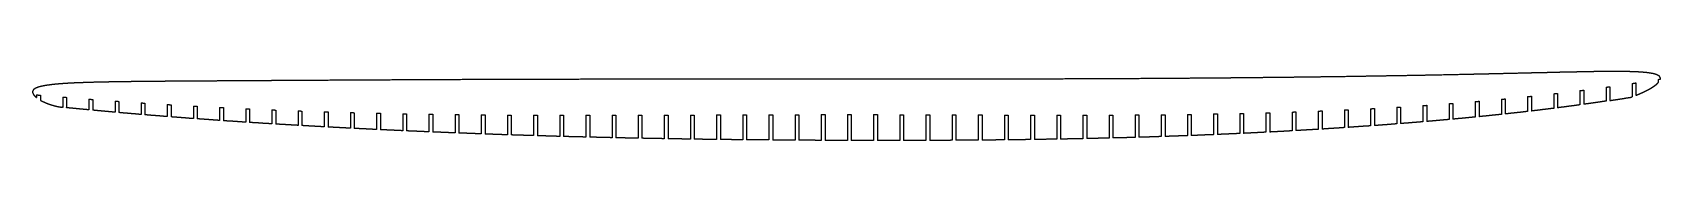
# Model space of a CAD drawing. Header units: metres. Extents: x 191 to 1809, y 1 to 70.
import ezdxf

# ---------------------------------------------------------------- set-up
doc = ezdxf.new("R2010")
doc.units = ezdxf.units.M

msp = doc.modelspace()

# ---------------------------------------------------------------- linework, layer by layer
for p, q in [((1729.1, 50.8, 156), (1729.1, 36.7, 156)), ((1732.9, 51.3, 156), (1732.9, 37.2, 156)), ((1755.1, 54.2, 156), (1755.1, 40.4, 156)), ((1758.9, 54.7, 156), (1758.9, 41, 156)), ((1781.1, 57.9, 156), (1781.1, 44.7, 156)), ((1784.9, 58.5, 156), (1784.9, 46.2, 156)), ((1807.1, 61.9, 156), (1807.1, 58.8, 156)), ((195.1, 46.6, 156), (195.1, 43.9, 156)), ((198.9, 46.3, 156), (198.9, 41.3, 156)), ((221.1, 44.4, 156), (221.1, 34.2, 156)), ((224.9, 44.1, 156), (224.9, 33.9, 156)), ((247.1, 42.3, 156), (247.1, 31.7, 156)), ((250.9, 42, 156), (250.9, 31.4, 156)), ((273.1, 40.4, 156), (273.1, 29.3, 156)), ((276.9, 40.1, 156), (276.9, 29, 156)), ((299.1, 38.6, 156), (299.1, 27.1, 156)), ((302.9, 38.4, 156), (302.9, 26.8, 156)), ((325.1, 37, 156), (325.1, 25, 156)), ((328.9, 36.8, 156), (328.9, 24.7, 156)), ((351.1, 35.5, 156), (351.1, 23, 156)), ((354.9, 35.3, 156), (354.9, 22.8, 156)), ((377.1, 34.1, 156), (377.1, 21.2, 156)), ((380.9, 33.9, 156), (380.9, 20.9, 156)), ((403.1, 32.8, 156), (403.1, 19.5, 156)), ((406.9, 32.7, 156), (406.9, 19.2, 156)), ((1521.1, 32.8, 156), (1521.1, 15.8, 156)), ((1524.9, 33, 156), (1524.9, 16.1, 156)), ((1547.1, 34.3, 156), (1547.1, 17.8, 156)), ((1550.9, 34.5, 156), (1550.9, 18.1, 156)), ((1573.1, 36, 156), (1573.1, 19.9, 156)), ((1576.9, 36.2, 156), (1576.9, 20.2, 156)), ((1599.1, 37.8, 156), (1599.1, 22.1, 156)), ((1602.9, 38.1, 156), (1602.9, 22.5, 156)), ((1625.1, 39.9, 156), (1625.1, 24.6, 156)), ((1628.9, 40.2, 156), (1628.9, 24.9, 156)), ((1651.1, 42.3, 156), (1651.1, 27.2, 156)), ((1654.9, 42.6, 156), (1654.9, 27.6, 156)), ((1677.1, 44.8, 156), (1677.1, 30.1, 156)), ((1680.9, 45.2, 156), (1680.9, 30.5, 156)), ((1703.1, 47.7, 156), (1703.1, 33.2, 156)), ((1706.9, 48.1, 156), (1706.9, 33.7, 156)), ((429.1, 31.7, 156), (429.1, 17.8, 156)), ((432.9, 31.5, 156), (432.9, 17.6, 156)), ((455.1, 30.7, 156), (455.1, 16.3, 156)), ((458.9, 30.5, 156), (458.9, 16.1, 156)), ((481.1, 29.8, 156), (481.1, 14.8, 156)), ((484.9, 29.7, 156), (484.9, 14.6, 156)), ((507.1, 29, 156), (507.1, 13.5, 156)), ((510.9, 28.9, 156), (510.9, 13.3, 156)), ((533.1, 28.4, 156), (533.1, 12.2, 156)), ((536.9, 28.3, 156), (536.9, 12, 156)), ((559.1, 27.8, 156), (559.1, 11, 156)), ((562.9, 27.7, 156), (562.9, 10.8, 156)), ((585.1, 27.4, 156), (585.1, 9.9, 156)), ((588.9, 27.3, 156), (588.9, 9.7, 156)), ((611.1, 27, 156), (611.1, 8.8, 156)), ((614.9, 27, 156), (614.9, 8.7, 156)), ((637.1, 26.7, 156), (637.1, 7.8, 156)), ((640.9, 26.7, 156), (640.9, 7.7, 156)), ((663.1, 26.5, 156), (663.1, 6.9, 156)), ((666.9, 26.5, 156), (666.9, 6.8, 156)), ((689.1, 26.4, 156), (689.1, 6.1, 156)), ((692.9, 26.4, 156), (692.9, 6, 156)), ((715.1, 26.3, 156), (715.1, 5.4, 156)), ((718.9, 26.3, 156), (718.9, 5.3, 156)), ((741.1, 26.3, 156), (741.1, 4.7, 156)), ((744.9, 26.3, 156), (744.9, 4.6, 156)), ((767.1, 26.3, 156), (767.1, 4.1, 156)), ((770.9, 26.3, 156), (770.9, 4, 156)), ((793.1, 26.4, 156), (793.1, 3.5, 156)), ((796.9, 26.4, 156), (796.9, 3.5, 156)), ((819.1, 26.4, 156), (819.1, 3.1, 156)), ((822.9, 26.5, 156), (822.9, 3, 156)), ((845.1, 26.5, 156), (845.1, 2.7, 156)), ((848.9, 26.5, 156), (848.9, 2.6, 156)), ((871.1, 26.6, 156), (871.1, 2.3, 156)), ((874.9, 26.7, 156), (874.9, 2.3, 156)), ((897.1, 26.7, 156), (897.1, 2, 156)), ((900.9, 26.8, 156), (900.9, 2, 156)), ((923.1, 26.8, 156), (923.1, 1.8, 156)), ((926.9, 26.8, 156), (926.9, 1.7, 156)), ((949.1, 26.9, 156), (949.1, 1.6, 156)), ((952.9, 26.9, 156), (952.9, 1.5, 156)), ((975.1, 27, 156), (975.1, 1.4, 156)), ((978.9, 27, 156), (978.9, 1.4, 156)), ((1001.1, 27, 156), (1001.1, 1.3, 156)), ((1004.9, 27, 156), (1004.9, 1.3, 156)), ((1027.1, 27, 156), (1027.1, 1.3, 156)), ((1030.9, 27, 156), (1030.9, 1.3, 156)), ((1053.1, 26.9, 156), (1053.1, 1.3, 156)), ((1056.9, 26.9, 156), (1056.9, 1.3, 156)), ((1079.1, 26.9, 156), (1079.1, 1.4, 156)), ((1082.9, 26.8, 156), (1082.9, 1.4, 156)), ((1105.1, 26.8, 156), (1105.1, 1.5, 156)), ((1108.9, 26.8, 156), (1108.9, 1.5, 156)), ((1131.1, 26.7, 156), (1131.1, 1.6, 156)), ((1134.9, 26.7, 156), (1134.9, 1.7, 156)), ((1157.1, 26.6, 156), (1157.1, 1.9, 156)), ((1160.9, 26.6, 156), (1160.9, 1.9, 156)), ((1183.1, 26.5, 156), (1183.1, 2.2, 156)), ((1186.9, 26.5, 156), (1186.9, 2.3, 156)), ((1209.1, 26.5, 156), (1209.1, 2.6, 156)), ((1212.9, 26.5, 156), (1212.9, 2.7, 156)), ((1235.1, 26.5, 156), (1235.1, 3.1, 156)), ((1238.9, 26.5, 156), (1238.9, 3.2, 156)), ((1261.1, 26.5, 156), (1261.1, 3.7, 156)), ((1264.9, 26.6, 156), (1264.9, 3.8, 156)), ((1287.1, 26.7, 156), (1287.1, 4.4, 156)), ((1290.9, 26.7, 156), (1290.9, 4.5, 156)), ((1313.1, 26.9, 156), (1313.1, 5.2, 156)), ((1316.9, 26.9, 156), (1316.9, 5.3, 156)), ((1339.1, 27.2, 156), (1339.1, 6.1, 156)), ((1342.9, 27.2, 156), (1342.9, 6.2, 156)), ((1365.1, 27.6, 156), (1365.1, 7.1, 156)), ((1368.9, 27.7, 156), (1368.9, 7.3, 156)), ((1391.1, 28.1, 156), (1391.1, 8.2, 156)), ((1394.9, 28.2, 156), (1394.9, 8.4, 156)), ((1417.1, 28.8, 156), (1417.1, 9.5, 156)), ((1420.9, 28.9, 156), (1420.9, 9.7, 156)), ((1443.1, 29.5, 156), (1443.1, 10.9, 156)), ((1446.9, 29.7, 156), (1446.9, 11.1, 156)), ((1469.1, 30.5, 156), (1469.1, 12.4, 156)), ((1472.9, 30.6, 156), (1472.9, 12.6, 156)), ((1495.1, 31.6, 156), (1495.1, 14.1, 156)), ((1498.9, 31.7, 156), (1498.9, 14.3, 156))]:
    msp.add_line(p, q)
for points, degree, knots in [([(1809.1, 62.2, 156), (1809.2, 62.4, 156), (1809.2, 62.5, 156), (1809.2, 62.7, 156), (1809.2, 62.8, 156), (1809.2, 63, 156), (1809.2, 63.1, 156), (1809.2, 63.3, 156), (1809.1, 63.6, 156), (1809, 63.8, 156), (1808.9, 64, 156), (1808.8, 64.2, 156), (1808.7, 64.4, 156), (1808.6, 64.5, 156), (1808.5, 64.7, 156), (1808.1, 65, 156), (1807.9, 65.2, 156), (1807.7, 65.4, 156), (1807.4, 65.6, 156), (1807.2, 65.7, 156), (1806.9, 65.9, 156), (1806.7, 66, 156), (1806.1, 66.3, 156), (1805.7, 66.5, 156), (1805.3, 66.6, 156), (1804.9, 66.8, 156), (1804.5, 66.9, 156), (1804.1, 67, 156), (1803.7, 67.2, 156), (1802.7, 67.4, 156), (1802.1, 67.6, 156), (1801.5, 67.7, 156), (1800.9, 67.8, 156), (1800.3, 67.9, 156), (1799.7, 68, 156), (1799.1, 68.1, 156), (1797.1, 68.4, 156), (1795.7, 68.6, 156), (1794.4, 68.8, 156), (1793, 68.9, 156), (1791.6, 69, 156), (1790.2, 69.1, 156), (1788.8, 69.2, 156), (1785.2, 69.4, 156), (1782.8, 69.5, 156), (1780.5, 69.6, 156), (1778.2, 69.6, 156), (1775.9, 69.7, 156), (1773.6, 69.7, 156), (1771.2, 69.7, 156), (1767.6, 69.8, 156), (1766.3, 69.8, 156), (1765, 69.8, 156), (1763.7, 69.8, 156), (1762.4, 69.8, 156), (1761, 69.8, 156), (1759.7, 69.8, 156), (1757, 69.8, 156), (1755.5, 69.7, 156), (1754, 69.7, 156), (1752.4, 69.7, 156), (1750.8, 69.7, 156), (1749.1, 69.7, 156), (1747.5, 69.7, 156), (1742.6, 69.6, 156), (1739.4, 69.5, 156), (1736.3, 69.5, 156), (1733.1, 69.4, 156), (1730, 69.4, 156), (1726.8, 69.3, 156), (1723.7, 69.2, 156), (1716, 69.1, 156), (1711.4, 69, 156), (1706.8, 68.9, 156), (1702.2, 68.8, 156), (1697.6, 68.6, 156), (1693, 68.5, 156), (1688.4, 68.4, 156), (1681.1, 68.3, 156), (1678.3, 68.2, 156), (1675.5, 68.1, 156), (1672.7, 68.1, 156), (1669.9, 68, 156), (1667.1, 67.9, 156), (1664.3, 67.9, 156), (1652.5, 67.6, 156), (1643.6, 67.4, 156), (1634.7, 67.2, 156), (1625.8, 67, 156), (1616.9, 66.8, 156), (1608, 66.6, 156), (1599.1, 66.4, 156), (1576.6, 66, 156), (1563, 65.7, 156), (1549.4, 65.5, 156), (1535.7, 65.3, 156), (1522.1, 65.1, 156), (1508.5, 64.8, 156), (1494.9, 64.6, 156), (1470.8, 64.3, 156), (1460.4, 64.2, 156), (1449.9, 64, 156), (1439.4, 63.9, 156), (1429, 63.8, 156), (1418.5, 63.7, 156), (1408.1, 63.6, 156), (1393.8, 63.4, 156), (1390, 63.4, 156), (1386.2, 63.4, 156), (1382.4, 63.3, 156), (1378.6, 63.3, 156), (1374.8, 63.2, 156), (1371, 63.2, 156), (1363.8, 63.2, 156), (1360.4, 63.1, 156), (1357, 63.1, 156), (1353.6, 63.1, 156), (1350.2, 63, 156), (1346.8, 63, 156), (1343.5, 63, 156), (1314.7, 62.8, 156), (1289.3, 62.6, 156), (1263.9, 62.5, 156), (1238.5, 62.4, 156), (1213.1, 62.3, 156), (1187.7, 62.2, 156), (1162.3, 62.2, 156), (1124.6, 62.1, 156), (1112.3, 62.1, 156), (1100, 62.1, 156), (1087.7, 62.1, 156), (1075.5, 62.1, 156), (1063.2, 62.1, 156), (1050.9, 62.1, 156), (1036.1, 62.1, 156), (1033.6, 62.1, 156), (1031, 62.1, 156), (1028.5, 62.1, 156), (1026, 62.1, 156), (1023.4, 62.1, 156), (1020.9, 62.1, 156), (1013, 62.1, 156), (1007.6, 62.1, 156), (1002.2, 62.1, 156), (996.8, 62.1, 156), (991.4, 62.1, 156), (986, 62.1, 156), (980.6, 62.1, 156), (961.6, 62.1, 156), (948.1, 62.1, 156), (934.5, 62.1, 156), (921, 62.1, 156), (907.4, 62.1, 156), (893.9, 62.1, 156), (880.3, 62.1, 156), (843.1, 62.1, 156), (819.4, 62.1, 156), (795.7, 62.1, 156), (772, 62.1, 156), (748.3, 62, 156), (724.6, 62, 156), (700.9, 61.9, 156), (650.7, 61.8, 156), (624.3, 61.7, 156), (597.9, 61.6, 156), (571.5, 61.5, 156), (545, 61.3, 156), (518.6, 61.2, 156), (492.2, 61, 156), (458.5, 60.9, 156), (451.2, 60.8, 156), (444, 60.8, 156), (436.7, 60.7, 156), (429.5, 60.7, 156), (422.2, 60.6, 156), (414.9, 60.6, 156), (404.3, 60.5, 156), (401, 60.5, 156), (397.7, 60.5, 156), (394.4, 60.5, 156), (391.1, 60.5, 156), (387.8, 60.4, 156), (384.6, 60.4, 156), (377.8, 60.4, 156), (374.2, 60.3, 156), (370.6, 60.3, 156), (367.1, 60.3, 156), (363.6, 60.3, 156), (360.1, 60.3, 156), (356.6, 60.2, 156), (348.5, 60.2, 156), (343.8, 60.2, 156), (339.1, 60.1, 156), (334.5, 60.1, 156), (329.8, 60.1, 156), (325.1, 60, 156), (320.4, 60, 156), (311.2, 59.9, 156), (306.7, 59.9, 156), (302.1, 59.8, 156), (297.6, 59.8, 156), (293.1, 59.7, 156), (288.5, 59.7, 156), (284, 59.6, 156), (275.5, 59.5, 156), (271.5, 59.4, 156), (267.5, 59.4, 156), (263.5, 59.3, 156), (259.6, 59.2, 156), (255.6, 59.1, 156), (251.6, 59, 156), (246, 58.9, 156), (244.4, 58.8, 156), (242.7, 58.7, 156), (241.1, 58.7, 156), (239.4, 58.6, 156), (237.8, 58.6, 156), (236.2, 58.5, 156), (232.9, 58.4, 156), (231.4, 58.3, 156), (229.9, 58.2, 156), (228.4, 58.1, 156), (227, 58.1, 156), (225.7, 58, 156), (224.4, 57.9, 156), (221.2, 57.7, 156), (219.2, 57.6, 156), (217.3, 57.4, 156), (215.4, 57.2, 156), (213.4, 57.1, 156), (211.5, 56.9, 156), (209.6, 56.6, 156), (206.6, 56.2, 156), (205.5, 56.1, 156), (204.4, 55.9, 156), (203.3, 55.7, 156), (202.2, 55.5, 156), (201.2, 55.3, 156), (200.1, 55.1, 156), (198.7, 54.7, 156), (198.3, 54.6, 156), (198, 54.5, 156), (197.7, 54.5, 156), (197.4, 54.4, 156), (197.1, 54.3, 156), (196.8, 54.2, 156), (196.2, 54, 156), (195.9, 53.9, 156), (195.6, 53.8, 156), (195.3, 53.6, 156), (195.1, 53.5, 156), (194.8, 53.4, 156), (194.6, 53.3, 156), (194, 53.1, 156), (193.7, 52.9, 156), (193.5, 52.7, 156), (193.2, 52.6, 156), (192.9, 52.4, 156), (192.6, 52.2, 156), (192.4, 52, 156), (192, 51.6, 156), (191.8, 51.4, 156), (191.7, 51.2, 156), (191.5, 51, 156), (191.4, 50.8, 156), (191.3, 50.6, 156), (191.3, 50.3, 156), (191.1, 49.8, 156), (191.1, 49.6, 156), (191.1, 49.3, 156), (191.2, 49, 156), (191.2, 48.8, 156), (191.3, 48.5, 156), (191.4, 48.3, 156), (191.6, 47.8, 156), (191.7, 47.6, 156), (191.8, 47.5, 156), (191.9, 47.3, 156), (192, 47.1, 156), (192.1, 46.9, 156), (192.2, 46.7, 156), (192.6, 46.3, 156), (192.7, 46.1, 156), (192.9, 45.9, 156), (193.1, 45.7, 156), (193.3, 45.5, 156), (193.5, 45.3, 156), (193.7, 45.1, 156), (194, 44.8, 156), (194.2, 44.6, 156), (194.3, 44.5, 156), (194.5, 44.4, 156), (194.6, 44.2, 156), (194.8, 44.1, 156), (194.9, 44, 156), (195.1, 43.9, 156)], 8, [0, 0, 0, 0, 0, 0, 0, 0, 0, 0.00088, 0.00088, 0.00088, 0.00088, 0.00088, 0.00088, 0.00088, 0.002115, 0.002115, 0.002115, 0.002115, 0.002115, 0.002115, 0.002115, 0.003821, 0.003821, 0.003821, 0.003821, 0.003821, 0.003821, 0.003821, 0.006331, 0.006331, 0.006331, 0.006331, 0.006331, 0.006331, 0.006331, 0.009938, 0.009938, 0.009938, 0.009938, 0.009938, 0.009938, 0.009938, 0.018133, 0.018133, 0.018133, 0.018133, 0.018133, 0.018133, 0.018133, 0.031875, 0.031875, 0.031875, 0.031875, 0.031875, 0.031875, 0.031875, 0.039659, 0.039659, 0.039659, 0.039659, 0.039659, 0.039659, 0.039659, 0.048208, 0.048208, 0.048208, 0.048208, 0.048208, 0.048208, 0.048208, 0.063658, 0.063658, 0.063658, 0.063658, 0.063658, 0.063658, 0.063658, 0.086228, 0.086228, 0.086228, 0.086228, 0.086228, 0.086228, 0.086228, 0.099744, 0.099744, 0.099744, 0.099744, 0.099744, 0.099744, 0.099744, 0.142067, 0.142067, 0.142067, 0.142067, 0.142067, 0.142067, 0.142067, 0.206774, 0.206774, 0.206774, 0.206774, 0.206774, 0.206774, 0.206774, 0.256471, 0.256471, 0.256471, 0.256471, 0.256471, 0.256471, 0.256471, 0.274528, 0.274528, 0.274528, 0.274528, 0.274528, 0.274528, 0.274528, 0.290583, 0.290583, 0.290583, 0.290583, 0.290583, 0.290583, 0.290583, 0.410981, 0.410981, 0.410981, 0.410981, 0.410981, 0.410981, 0.410981, 0.469171, 0.469171, 0.469171, 0.469171, 0.469171, 0.469171, 0.469171, 0.481177, 0.481177, 0.481177, 0.481177, 0.481177, 0.481177, 0.481177, 0.506778, 0.506778, 0.506778, 0.506778, 0.506778, 0.506778, 0.506778, 0.570986, 0.570986, 0.570986, 0.570986, 0.570986, 0.570986, 0.570986, 0.683336, 0.683336, 0.683336, 0.683336, 0.683336, 0.683336, 0.683336, 0.808579, 0.808579, 0.808579, 0.808579, 0.808579, 0.808579, 0.808579, 0.843, 0.843, 0.843, 0.843, 0.843, 0.843, 0.843, 0.858836, 0.858836, 0.858836, 0.858836, 0.858836, 0.858836, 0.858836, 0.876433, 0.876433, 0.876433, 0.876433, 0.876433, 0.876433, 0.876433, 0.900313, 0.900313, 0.900313, 0.900313, 0.900313, 0.900313, 0.900313, 0.923458, 0.923458, 0.923458, 0.923458, 0.923458, 0.923458, 0.923458, 0.943777, 0.943777, 0.943777, 0.943777, 0.943777, 0.943777, 0.943777, 0.952126, 0.952126, 0.952126, 0.952126, 0.952126, 0.952126, 0.952126, 0.960345, 0.960345, 0.960345, 0.960345, 0.960345, 0.960345, 0.960345, 0.972902, 0.972902, 0.972902, 0.972902, 0.972902, 0.972902, 0.972902, 0.980052, 0.980052, 0.980052, 0.980052, 0.980052, 0.980052, 0.980052, 0.98241, 0.98241, 0.98241, 0.98241, 0.98241, 0.98241, 0.98241, 0.985062, 0.985062, 0.985062, 0.985062, 0.985062, 0.985062, 0.985062, 0.988452, 0.988452, 0.988452, 0.988452, 0.988452, 0.988452, 0.988452, 0.990976, 0.990976, 0.990976, 0.990976, 0.990976, 0.990976, 0.990976, 0.99375, 0.99375, 0.99375, 0.99375, 0.99375, 0.99375, 0.99375, 0.995808, 0.995808, 0.995808, 0.995808, 0.995808, 0.995808, 0.995808, 0.998236, 0.998236, 0.998236, 0.998236, 0.998236, 0.998236, 0.998236, 1, 1, 1, 1, 1, 1, 1, 1, 1]), ([(1784.9, 46.2, 156), (1785.5, 46.4, 156), (1786.2, 46.7, 156), (1786.8, 46.9, 156), (1787.4, 47.2, 156), (1788.1, 47.5, 156), (1788.7, 47.7, 156), (1789.3, 48, 156), (1791, 48.8, 156), (1792.1, 49.2, 156), (1793.1, 49.7, 156), (1794.2, 50.2, 156), (1795.2, 50.8, 156), (1796.3, 51.3, 156), (1797.3, 51.8, 156), (1798.8, 52.7, 156), (1799.3, 53, 156), (1799.9, 53.3, 156), (1800.4, 53.6, 156), (1800.9, 53.9, 156), (1801.4, 54.3, 156), (1801.9, 54.6, 156), (1802.8, 55.2, 156), (1803.3, 55.5, 156), (1803.7, 55.8, 156), (1804.1, 56.1, 156), (1804.5, 56.4, 156), (1804.9, 56.7, 156), (1805.3, 57.1, 156), (1805.8, 57.6, 156), (1806, 57.7, 156), (1806.2, 57.9, 156), (1806.4, 58.1, 156), (1806.6, 58.2, 156), (1806.8, 58.4, 156), (1806.9, 58.6, 156), (1807.1, 58.8, 156)], 8, [0, 0, 0, 0, 0, 0, 0, 0, 0, 0.212779, 0.212779, 0.212779, 0.212779, 0.212779, 0.212779, 0.212779, 0.575458, 0.575458, 0.575458, 0.575458, 0.575458, 0.575458, 0.575458, 0.763312, 0.763312, 0.763312, 0.763312, 0.763312, 0.763312, 0.763312, 0.922027, 0.922027, 0.922027, 0.922027, 0.922027, 0.922027, 0.922027, 1, 1, 1, 1, 1, 1, 1, 1, 1]), ([(198.9, 41.3, 156), (199.3, 41.1, 156), (199.8, 40.8, 156), (200.2, 40.6, 156), (200.7, 40.3, 156), (201.2, 40.1, 156), (201.6, 39.9, 156), (202.1, 39.7, 156), (203.6, 39, 156), (204.6, 38.6, 156), (205.6, 38.1, 156), (206.6, 37.8, 156), (207.6, 37.4, 156), (208.7, 37, 156), (209.7, 36.7, 156), (211.9, 36.1, 156), (213.1, 35.7, 156), (214.3, 35.4, 156), (215.5, 35.2, 156), (216.7, 34.9, 156), (217.9, 34.7, 156), (219.1, 34.5, 156), (220.3, 34.3, 156)], 8, [0, 0, 0, 0, 0, 0, 0, 0, 0, 0.182064, 0.182064, 0.182064, 0.182064, 0.182064, 0.182064, 0.182064, 0.569248, 0.569248, 0.569248, 0.569248, 0.569248, 0.569248, 0.569248, 1, 1, 1, 1, 1, 1, 1, 1, 1]), ([(221.1, 34.2, 156), (221.1, 34.2, 156), (221, 34.2, 156), (221, 34.2, 156), (220.9, 34.2, 156), (220.9, 34.3, 156), (220.8, 34.3, 156), (220.7, 34.3, 156), (220.7, 34.3, 156), (220.6, 34.3, 156), (220.6, 34.3, 156), (220.5, 34.3, 156), (220.5, 34.3, 156), (220.4, 34.3, 156), (220.4, 34.3, 156), (220.4, 34.3, 156), (220.3, 34.3, 156), (220.3, 34.3, 156), (220.3, 34.3, 156), (220.3, 34.3, 156), (220.3, 34.3, 156), (220.3, 34.3, 156), (220.3, 34.3, 156), (220.3, 34.3, 156), (220.3, 34.3, 156), (220.3, 34.3, 156)], 7, [0, 0, 0, 0, 0, 0, 0, 0, 0.306334, 0.306334, 0.306334, 0.306334, 0.306334, 0.306334, 0.634561, 0.634561, 0.634561, 0.634561, 0.634561, 0.634561, 0.844018, 0.844018, 0.844018, 0.844018, 0.844018, 0.844018, 1, 1, 1, 1, 1, 1, 1, 1]), ([(247.1, 31.7, 156), (246, 31.8, 156), (244.9, 31.9, 156), (243.9, 32, 156), (242.8, 32.1, 156), (241.7, 32.2, 156), (240.6, 32.3, 156), (238.5, 32.5, 156), (237.5, 32.6, 156), (236.4, 32.7, 156), (235.4, 32.8, 156), (234.3, 32.9, 156), (233.2, 33, 156), (231.3, 33.2, 156), (230.5, 33.3, 156), (229.7, 33.4, 156), (228.8, 33.5, 156), (228, 33.5, 156), (227.1, 33.6, 156), (226.1, 33.7, 156), (225.9, 33.8, 156), (225.7, 33.8, 156), (225.5, 33.8, 156), (225.3, 33.8, 156), (225.1, 33.8, 156), (224.9, 33.9, 156)], 7, [0, 0, 0, 0, 0, 0, 0, 0, 0.338915, 0.338915, 0.338915, 0.338915, 0.338915, 0.338915, 0.671772, 0.671772, 0.671772, 0.671772, 0.671772, 0.671772, 0.937167, 0.937167, 0.937167, 0.937167, 0.937167, 0.937167, 1, 1, 1, 1, 1, 1, 1, 1]), ([(1703.1, 33.2, 156), (1701.7, 33.1, 156), (1700.4, 32.9, 156), (1699, 32.7, 156), (1696.2, 32.4, 156), (1694.9, 32.2, 156), (1693.5, 32.1, 156), (1690.7, 31.7, 156), (1689.3, 31.5, 156), (1687.9, 31.4, 156), (1685.1, 31, 156), (1683.7, 30.9, 156), (1682.3, 30.7, 156), (1680.9, 30.5, 156)], 4, [0, 0, 0, 0, 0, 0.246685, 0.246685, 0.246685, 0.495604, 0.495604, 0.495604, 0.746729, 0.746729, 0.746729, 1, 1, 1, 1, 1]), ([(1729.1, 36.7, 156), (1727.7, 36.5, 156), (1726.4, 36.3, 156), (1725, 36.1, 156), (1722.3, 35.7, 156), (1720.9, 35.6, 156), (1719.5, 35.4, 156), (1716.7, 35, 156), (1715.3, 34.8, 156), (1713.9, 34.6, 156), (1711.1, 34.3, 156), (1709.7, 34.1, 156), (1708.3, 33.9, 156), (1706.9, 33.7, 156)], 4, [0, 0, 0, 0, 0, 0.246403, 0.246403, 0.246403, 0.495236, 0.495236, 0.495236, 0.746472, 0.746472, 0.746472, 1, 1, 1, 1, 1]), ([(1755.1, 40.4, 156), (1754, 40.2, 156), (1752.9, 40.1, 156), (1751.8, 39.9, 156), (1750.7, 39.7, 156), (1748.5, 39.4, 156), (1747.4, 39.3, 156), (1746.3, 39.1, 156), (1745.2, 38.9, 156), (1743, 38.6, 156), (1741.9, 38.5, 156), (1740.8, 38.3, 156), (1739.7, 38.1, 156), (1737.4, 37.8, 156), (1736.3, 37.7, 156), (1735.2, 37.5, 156), (1734, 37.4, 156), (1732.9, 37.2, 156)], 5, [0, 0, 0, 0, 0, 0, 0.246094, 0.246094, 0.246094, 0.246094, 0.494832, 0.494832, 0.494832, 0.494832, 0.746206, 0.746206, 0.746206, 0.746206, 1, 1, 1, 1, 1, 1]), ([(1758.9, 41, 156), (1759.7, 41.1, 156), (1760.5, 41.2, 156), (1761.2, 41.3, 156), (1762, 41.4, 156), (1762.8, 41.6, 156), (1763.6, 41.7, 156), (1764.4, 41.8, 156), (1765.9, 42, 156), (1766.7, 42.1, 156), (1767.5, 42.3, 156), (1768.2, 42.4, 156), (1769, 42.5, 156), (1769.8, 42.6, 156), (1770.5, 42.7, 156), (1771.8, 42.9, 156), (1772.4, 43, 156), (1772.9, 43.1, 156), (1773.4, 43.2, 156), (1774, 43.3, 156), (1774.5, 43.4, 156), (1775, 43.5, 156), (1775.8, 43.6, 156), (1776.1, 43.6, 156), (1776.4, 43.7, 156), (1776.6, 43.7, 156), (1776.9, 43.8, 156), (1777.2, 43.8, 156), (1777.4, 43.8, 156), (1777.8, 43.9, 156), (1778, 43.9, 156), (1778.1, 43.9, 156), (1778.2, 44, 156), (1778.4, 44, 156), (1778.5, 44, 156), (1778.6, 44, 156), (1778.8, 44.1, 156), (1778.9, 44.1, 156), (1779, 44.1, 156), (1779.1, 44.1, 156), (1779.1, 44.1, 156), (1779.2, 44.1, 156), (1779.3, 44.1, 156), (1779.4, 44.1, 156), (1779.4, 44.1, 156), (1779.4, 44.2, 156), (1779.4, 44.2, 156), (1779.5, 44.2, 156), (1779.5, 44.2, 156), (1779.5, 44.2, 156), (1779.6, 44.2, 156), (1779.6, 44.2, 156), (1779.6, 44.2, 156), (1779.6, 44.2, 156), (1779.6, 44.2, 156), (1779.7, 44.2, 156), (1779.7, 44.2, 156), (1779.7, 44.2, 156), (1779.8, 44.2, 156), (1779.8, 44.2, 156), (1779.8, 44.2, 156), (1779.8, 44.2, 156), (1779.9, 44.2, 156), (1779.9, 44.2, 156), (1779.9, 44.2, 156), (1779.9, 44.2, 156), (1779.9, 44.2, 156), (1779.9, 44.2, 156), (1779.9, 44.2, 156), (1779.9, 44.2, 156), (1779.9, 44.2, 156), (1779.9, 44.2, 156)], 8, [0, 0, 0, 0, 0, 0, 0, 0, 0, 0.292527, 0.292527, 0.292527, 0.292527, 0.292527, 0.292527, 0.292527, 0.580242, 0.580242, 0.580242, 0.580242, 0.580242, 0.580242, 0.580242, 0.78019, 0.78019, 0.78019, 0.78019, 0.78019, 0.78019, 0.78019, 0.879424, 0.879424, 0.879424, 0.879424, 0.879424, 0.879424, 0.879424, 0.930359, 0.930359, 0.930359, 0.930359, 0.930359, 0.930359, 0.930359, 0.956781, 0.956781, 0.956781, 0.956781, 0.956781, 0.956781, 0.956781, 0.966936, 0.966936, 0.966936, 0.966936, 0.966936, 0.966936, 0.966936, 0.974054, 0.974054, 0.974054, 0.974054, 0.974054, 0.974054, 0.974054, 0.984662, 0.984662, 0.984662, 0.984662, 0.984662, 0.984662, 0.984662, 1, 1, 1, 1, 1, 1, 1, 1, 1]), ([(273.1, 29.3, 156), (271.7, 29.5, 156), (270.3, 29.6, 156), (268.8, 29.7, 156), (266, 30, 156), (264.6, 30.1, 156), (263.2, 30.2, 156), (260.5, 30.5, 156), (259.1, 30.6, 156), (257.7, 30.7, 156), (255, 31, 156), (253.6, 31.1, 156), (252.3, 31.2, 156), (250.9, 31.4, 156)], 4, [0, 0, 0, 0, 0, 0.255503, 0.255503, 0.255503, 0.506975, 0.506975, 0.506975, 0.755426, 0.755426, 0.755426, 1, 1, 1, 1, 1]), ([(299.1, 27.1, 156), (297.7, 27.2, 156), (296.3, 27.3, 156), (294.9, 27.5, 156), (292.1, 27.7, 156), (290.7, 27.8, 156), (289.3, 27.9, 156), (286.5, 28.2, 156), (285.1, 28.3, 156), (283.7, 28.4, 156), (281, 28.6, 156), (279.6, 28.8, 156), (278.3, 28.9, 156), (276.9, 29, 156)], 4, [0, 0, 0, 0, 0, 0.254047, 0.254047, 0.254047, 0.505395, 0.505395, 0.505395, 0.75403, 0.75403, 0.75403, 1, 1, 1, 1, 1]), ([(325.1, 25, 156), (323.7, 25.1, 156), (322.3, 25.2, 156), (320.9, 25.3, 156), (318.1, 25.6, 156), (316.7, 25.7, 156), (315.3, 25.8, 156), (312.5, 26, 156), (311.1, 26.1, 156), (309.7, 26.2, 156), (307, 26.4, 156), (305.6, 26.6, 156), (304.3, 26.7, 156), (302.9, 26.8, 156)], 4, [0, 0, 0, 0, 0, 0.253679, 0.253679, 0.253679, 0.504908, 0.504908, 0.504908, 0.753676, 0.753676, 0.753676, 1, 1, 1, 1, 1]), ([(351.1, 23, 156), (349.7, 23.1, 156), (348.3, 23.2, 156), (346.9, 23.3, 156), (344.1, 23.5, 156), (342.7, 23.7, 156), (341.3, 23.8, 156), (338.5, 24, 156), (337.1, 24.1, 156), (335.8, 24.2, 156), (333, 24.4, 156), (331.6, 24.5, 156), (330.3, 24.6, 156), (328.9, 24.7, 156)], 4, [0, 0, 0, 0, 0, 0.25337, 0.25337, 0.25337, 0.5045, 0.5045, 0.5045, 0.753375, 0.753375, 0.753375, 1, 1, 1, 1, 1]), ([(377.1, 21.2, 156), (375.7, 21.3, 156), (374.3, 21.4, 156), (372.9, 21.5, 156), (370.1, 21.7, 156), (368.7, 21.8, 156), (367.3, 21.9, 156), (364.5, 22.1, 156), (363.1, 22.2, 156), (361.8, 22.3, 156), (359, 22.5, 156), (357.6, 22.6, 156), (356.3, 22.7, 156), (354.9, 22.8, 156)], 4, [0, 0, 0, 0, 0, 0.253003, 0.253003, 0.253003, 0.504042, 0.504042, 0.504042, 0.753055, 0.753055, 0.753055, 1, 1, 1, 1, 1]), ([(403.1, 19.5, 156), (401.7, 19.5, 156), (400.3, 19.6, 156), (398.9, 19.7, 156), (396.1, 19.9, 156), (394.7, 20, 156), (393.3, 20.1, 156), (390.5, 20.3, 156), (389.2, 20.4, 156), (387.8, 20.5, 156), (385, 20.6, 156), (383.6, 20.7, 156), (382.3, 20.8, 156), (380.9, 20.9, 156)], 4, [0, 0, 0, 0, 0, 0.252537, 0.252537, 0.252537, 0.503412, 0.503412, 0.503412, 0.752575, 0.752575, 0.752575, 1, 1, 1, 1, 1]), ([(429.1, 17.8, 156), (427.7, 17.9, 156), (426.3, 18, 156), (424.9, 18.1, 156), (422.1, 18.2, 156), (420.7, 18.3, 156), (419.3, 18.4, 156), (416.6, 18.6, 156), (415.2, 18.7, 156), (413.8, 18.8, 156), (411, 18.9, 156), (409.7, 19, 156), (408.3, 19.1, 156), (406.9, 19.2, 156)], 4, [0, 0, 0, 0, 0, 0.252144, 0.252144, 0.252144, 0.502897, 0.502897, 0.502897, 0.752197, 0.752197, 0.752197, 1, 1, 1, 1, 1]), ([(455.1, 16.3, 156), (453.7, 16.4, 156), (452.3, 16.4, 156), (450.9, 16.5, 156), (448.1, 16.7, 156), (446.7, 16.8, 156), (445.3, 16.9, 156), (442.6, 17, 156), (441.2, 17.1, 156), (439.8, 17.2, 156), (437, 17.3, 156), (435.7, 17.4, 156), (434.3, 17.5, 156), (432.9, 17.6, 156)], 4, [0, 0, 0, 0, 0, 0.251818, 0.251818, 0.251818, 0.502463, 0.502463, 0.502463, 0.751876, 0.751876, 0.751876, 1, 1, 1, 1, 1]), ([(1547.1, 17.8, 156), (1545.7, 17.7, 156), (1544.3, 17.6, 156), (1543, 17.5, 156), (1540.2, 17.2, 156), (1538.8, 17.1, 156), (1537.4, 17, 156), (1534.6, 16.8, 156), (1533.3, 16.7, 156), (1531.9, 16.6, 156), (1529.1, 16.4, 156), (1527.7, 16.3, 156), (1526.3, 16.2, 156), (1524.9, 16.1, 156)], 4, [0, 0, 0, 0, 0, 0.248686, 0.248686, 0.248686, 0.498288, 0.498288, 0.498288, 0.748748, 0.748748, 0.748748, 1, 1, 1, 1, 1]), ([(1573.1, 19.9, 156), (1571.7, 19.8, 156), (1570.3, 19.6, 156), (1569, 19.5, 156), (1566.2, 19.3, 156), (1564.8, 19.2, 156), (1563.4, 19.1, 156), (1560.7, 18.8, 156), (1559.3, 18.7, 156), (1557.9, 18.6, 156), (1555.1, 18.4, 156), (1553.7, 18.3, 156), (1552.3, 18.2, 156), (1550.9, 18.1, 156)], 4, [0, 0, 0, 0, 0, 0.248437, 0.248437, 0.248437, 0.497955, 0.497955, 0.497955, 0.748499, 0.748499, 0.748499, 1, 1, 1, 1, 1]), ([(1599.1, 22.1, 156), (1597.7, 22, 156), (1596.3, 21.9, 156), (1595, 21.8, 156), (1592.2, 21.5, 156), (1590.8, 21.4, 156), (1589.4, 21.3, 156), (1586.7, 21, 156), (1585.3, 20.9, 156), (1583.9, 20.8, 156), (1581.1, 20.5, 156), (1579.7, 20.4, 156), (1578.3, 20.3, 156), (1576.9, 20.2, 156)], 4, [0, 0, 0, 0, 0, 0.248154, 0.248154, 0.248154, 0.497582, 0.497582, 0.497582, 0.748222, 0.748222, 0.748222, 1, 1, 1, 1, 1]), ([(1625.1, 24.6, 156), (1623.7, 24.4, 156), (1622.3, 24.3, 156), (1621, 24.2, 156), (1618.2, 23.9, 156), (1616.8, 23.8, 156), (1615.4, 23.6, 156), (1612.7, 23.4, 156), (1611.3, 23.2, 156), (1609.9, 23.1, 156), (1607.1, 22.9, 156), (1605.7, 22.7, 156), (1604.3, 22.6, 156), (1602.9, 22.5, 156)], 4, [0, 0, 0, 0, 0, 0.247843, 0.247843, 0.247843, 0.497161, 0.497161, 0.497161, 0.747906, 0.747906, 0.747906, 1, 1, 1, 1, 1]), ([(1651.1, 27.2, 156), (1649.7, 27.1, 156), (1648.4, 26.9, 156), (1647, 26.8, 156), (1644.2, 26.5, 156), (1642.8, 26.4, 156), (1641.5, 26.2, 156), (1638.7, 25.9, 156), (1637.3, 25.8, 156), (1635.9, 25.6, 156), (1633.1, 25.4, 156), (1631.7, 25.2, 156), (1630.3, 25.1, 156), (1628.9, 24.9, 156)], 4, [0, 0, 0, 0, 0, 0.247463, 0.247463, 0.247463, 0.496653, 0.496653, 0.496653, 0.747523, 0.747523, 0.747523, 1, 1, 1, 1, 1]), ([(1677.1, 30.1, 156), (1676, 30, 156), (1674.9, 29.9, 156), (1673.8, 29.7, 156), (1672.7, 29.6, 156), (1670.5, 29.3, 156), (1669.4, 29.2, 156), (1668.3, 29.1, 156), (1667.2, 29, 156), (1665, 28.7, 156), (1663.9, 28.6, 156), (1662.7, 28.5, 156), (1661.6, 28.4, 156), (1659.4, 28.1, 156), (1658.3, 28, 156), (1657.1, 27.9, 156), (1656, 27.7, 156), (1654.9, 27.6, 156)], 5, [0, 0, 0, 0, 0, 0, 0.247005, 0.247005, 0.247005, 0.247005, 0.496045, 0.496045, 0.496045, 0.496045, 0.747071, 0.747071, 0.747071, 0.747071, 1, 1, 1, 1, 1, 1]), ([(481.1, 14.8, 156), (479.7, 14.9, 156), (478.3, 15, 156), (476.9, 15.1, 156), (474.1, 15.2, 156), (472.7, 15.3, 156), (471.3, 15.4, 156), (468.6, 15.5, 156), (467.2, 15.6, 156), (465.8, 15.7, 156), (463, 15.8, 156), (461.7, 15.9, 156), (460.3, 16, 156), (458.9, 16.1, 156)], 4, [0, 0, 0, 0, 0, 0.25153, 0.25153, 0.25153, 0.50208, 0.50208, 0.50208, 0.751589, 0.751589, 0.751589, 1, 1, 1, 1, 1]), ([(507.1, 13.5, 156), (505.7, 13.6, 156), (504.3, 13.6, 156), (502.9, 13.7, 156), (500.1, 13.8, 156), (498.7, 13.9, 156), (497.4, 14, 156), (494.6, 14.1, 156), (493.2, 14.2, 156), (491.8, 14.3, 156), (489, 14.4, 156), (487.7, 14.5, 156), (486.3, 14.6, 156), (484.9, 14.6, 156)], 4, [0, 0, 0, 0, 0, 0.251281, 0.251281, 0.251281, 0.501745, 0.501745, 0.501745, 0.751337, 0.751337, 0.751337, 1, 1, 1, 1, 1]), ([(533.1, 12.2, 156), (531.7, 12.3, 156), (530.3, 12.3, 156), (528.9, 12.4, 156), (526.1, 12.5, 156), (524.7, 12.6, 156), (523.4, 12.7, 156), (520.6, 12.8, 156), (519.2, 12.9, 156), (517.8, 12.9, 156), (515, 13.1, 156), (513.7, 13.2, 156), (512.3, 13.2, 156), (510.9, 13.3, 156)], 4, [0, 0, 0, 0, 0, 0.25105, 0.25105, 0.25105, 0.50144, 0.50144, 0.50144, 0.751108, 0.751108, 0.751108, 1, 1, 1, 1, 1]), ([(559.1, 11, 156), (556.3, 11.1, 156), (553.5, 11.3, 156), (550.7, 11.4, 156), (545.2, 11.6, 156), (542.4, 11.8, 156), (539.7, 11.9, 156), (536.9, 12, 156)], 4, [0, 0, 0, 0, 0, 0.503166, 0.503166, 0.503166, 1, 1, 1, 1, 1]), ([(585.1, 9.9, 156), (582.3, 10, 156), (579.5, 10.1, 156), (576.8, 10.2, 156), (571.2, 10.5, 156), (568.4, 10.6, 156), (565.7, 10.7, 156), (562.9, 10.8, 156)], 4, [0, 0, 0, 0, 0, 0.50091, 0.50091, 0.50091, 1, 1, 1, 1, 1]), ([(611.1, 8.8, 156), (608.3, 8.9, 156), (605.5, 9, 156), (602.8, 9.2, 156), (597.2, 9.4, 156), (594.4, 9.5, 156), (591.7, 9.6, 156), (588.9, 9.7, 156)], 4, [0, 0, 0, 0, 0, 0.500658, 0.500658, 0.500658, 1, 1, 1, 1, 1]), ([(637.1, 7.8, 156), (634.3, 7.9, 156), (631.5, 8.1, 156), (628.8, 8.2, 156), (623.2, 8.4, 156), (620.4, 8.5, 156), (617.7, 8.6, 156), (614.9, 8.7, 156)], 4, [0, 0, 0, 0, 0, 0.50042, 0.50042, 0.50042, 1, 1, 1, 1, 1]), ([(663.1, 6.9, 156), (660.3, 7, 156), (657.5, 7.1, 156), (654.8, 7.2, 156), (649.2, 7.4, 156), (646.4, 7.5, 156), (643.7, 7.6, 156), (640.9, 7.7, 156)], 4, [0, 0, 0, 0, 0, 0.500207, 0.500207, 0.500207, 1, 1, 1, 1, 1]), ([(689.1, 6.1, 156), (686.2, 6.2, 156), (683.2, 6.3, 156), (680.3, 6.4, 156), (674.7, 6.6, 156), (672.1, 6.7, 156), (669.5, 6.7, 156), (666.9, 6.8, 156)], 4, [0, 0, 0, 0, 0, 0.530004, 0.530004, 0.530004, 1, 1, 1, 1, 1]), ([(715.1, 5.4, 156), (712.3, 5.4, 156), (709.6, 5.5, 156), (706.8, 5.6, 156), (701.2, 5.8, 156), (698.4, 5.8, 156), (695.7, 5.9, 156), (692.9, 6, 156)], 4, [0, 0, 0, 0, 0, 0.4999917, 0.4999917, 0.4999917, 0.9999755, 0.9999755, 0.9999755, 0.9999755, 0.9999755]), ([(741.1, 4.7, 156), (738.3, 4.8, 156), (735.5, 4.8, 156), (732.8, 4.9, 156), (727.2, 5, 156), (724.4, 5.1, 156), (721.7, 5.2, 156), (718.9, 5.3, 156)], 4, [0, 0, 0, 0, 0, 0.499981, 0.499981, 0.499981, 1, 1, 1, 1, 1]), ([(767.1, 4.1, 156), (764.3, 4.1, 156), (761.5, 4.2, 156), (758.8, 4.3, 156), (753.2, 4.4, 156), (750.4, 4.5, 156), (747.7, 4.5, 156), (744.9, 4.6, 156)], 4, [0, 0, 0, 0, 0, 0.499982, 0.499982, 0.499982, 1, 1, 1, 1, 1]), ([(793.1, 3.5, 156), (790.3, 3.6, 156), (787.6, 3.7, 156), (784.8, 3.7, 156), (779.2, 3.8, 156), (776.4, 3.9, 156), (773.7, 3.9, 156), (770.9, 4, 156)], 4, [0, 0, 0, 0, 0, 0.499995, 0.499995, 0.499995, 1, 1, 1, 1, 1]), ([(819.1, 3.1, 156), (816.3, 3.1, 156), (813.5, 3.2, 156), (810.8, 3.2, 156), (805.2, 3.3, 156), (802.4, 3.4, 156), (799.7, 3.4, 156), (796.9, 3.5, 156)], 4, [0, 0, 0, 0, 0, 0.499983, 0.499983, 0.499983, 1, 1, 1, 1, 1]), ([(845.1, 2.7, 156), (842.3, 2.7, 156), (839.6, 2.7, 156), (836.8, 2.8, 156), (831.2, 2.9, 156), (828.4, 2.9, 156), (825.7, 3, 156), (822.9, 3, 156)], 4, [0, 0, 0, 0, 0, 0.499984, 0.499984, 0.499984, 1, 1, 1, 1, 1]), ([(1027.1, 1.3, 156), (1024.3, 1.3, 156), (1021.5, 1.3, 156), (1018.7, 1.3, 156), (1013.2, 1.3, 156), (1010.4, 1.3, 156), (1007.7, 1.3, 156), (1004.9, 1.3, 156)], 4, [0, 0, 0, 0, 0, 0.504004, 0.504004, 0.504004, 1, 1, 1, 1, 1]), ([(1209.1, 2.6, 156), (1206.4, 2.6, 156), (1203.6, 2.5, 156), (1200.9, 2.5, 156), (1195.3, 2.4, 156), (1192.5, 2.3, 156), (1189.7, 2.3, 156), (1186.9, 2.3, 156)], 4, [0, 0, 0, 0, 0, 0.493992, 0.493992, 0.493992, 1, 1, 1, 1, 1]), ([(1235.1, 3.1, 156), (1232.3, 3, 156), (1229.6, 3, 156), (1226.8, 2.9, 156), (1221.2, 2.8, 156), (1218.4, 2.8, 156), (1215.7, 2.7, 156), (1212.9, 2.7, 156)], 4, [0, 0, 0, 0, 0, 0.499994, 0.499994, 0.499994, 1, 1, 1, 1, 1]), ([(1261.1, 3.7, 156), (1258.3, 3.6, 156), (1255.6, 3.6, 156), (1252.8, 3.5, 156), (1247.2, 3.4, 156), (1244.4, 3.3, 156), (1241.7, 3.2, 156), (1238.9, 3.2, 156)], 4, [0, 0, 0, 0, 0, 0.499996, 0.499996, 0.499996, 1, 1, 1, 1, 1]), ([(1287.1, 4.4, 156), (1284.3, 4.3, 156), (1281.6, 4.2, 156), (1278.8, 4.1, 156), (1273.2, 4, 156), (1270.4, 3.9, 156), (1267.7, 3.9, 156), (1264.9, 3.8, 156)], 4, [0, 0, 0, 0, 0, 0.499998, 0.499998, 0.499998, 1, 1, 1, 1, 1]), ([(1313.1, 5.2, 156), (1310.3, 5.1, 156), (1307.6, 5, 156), (1304.8, 4.9, 156), (1299.2, 4.7, 156), (1296.4, 4.7, 156), (1293.7, 4.6, 156), (1290.9, 4.5, 156)], 4, [0, 0, 0, 0, 0, 0.500001, 0.500001, 0.500001, 1, 1, 1, 1, 1]), ([(1339.1, 6.1, 156), (1336.3, 6, 156), (1333.6, 5.9, 156), (1330.8, 5.8, 156), (1325.2, 5.6, 156), (1322.5, 5.5, 156), (1319.7, 5.4, 156), (1316.9, 5.3, 156)], 4, [0, 0, 0, 0, 0, 0.500022, 0.500022, 0.500022, 1, 1, 1, 1, 1]), ([(1365.1, 7.1, 156), (1362.3, 7, 156), (1359.6, 6.9, 156), (1356.8, 6.8, 156), (1351.2, 6.5, 156), (1348.5, 6.4, 156), (1345.7, 6.3, 156), (1342.9, 6.2, 156)], 4, [0, 0, 0, 0, 0, 0.500007, 0.500007, 0.500007, 1, 1, 1, 1, 1]), ([(1391.1, 8.2, 156), (1388.3, 8.1, 156), (1385.6, 8, 156), (1382.8, 7.9, 156), (1377.2, 7.6, 156), (1374.5, 7.5, 156), (1371.7, 7.4, 156), (1368.9, 7.3, 156)], 4, [0, 0, 0, 0, 0, 0.499806, 0.499806, 0.499806, 1, 1, 1, 1, 1]), ([(1417.1, 9.5, 156), (1414.3, 9.4, 156), (1411.6, 9.2, 156), (1408.8, 9.1, 156), (1403.2, 8.8, 156), (1400.5, 8.7, 156), (1397.7, 8.5, 156), (1394.9, 8.4, 156)], 4, [0, 0, 0, 0, 0, 0.499581, 0.499581, 0.499581, 1, 1, 1, 1, 1]), ([(1443.1, 10.9, 156), (1440.3, 10.7, 156), (1437.6, 10.6, 156), (1434.8, 10.4, 156), (1429.2, 10.1, 156), (1426.5, 10, 156), (1423.7, 9.8, 156), (1420.9, 9.7, 156)], 4, [0, 0, 0, 0, 0, 0.499351, 0.499351, 0.499351, 1, 1, 1, 1, 1]), ([(1469.1, 12.4, 156), (1467.8, 12.3, 156), (1466.5, 12.2, 156), (1465.1, 12.2, 156), (1462.5, 12, 156), (1461.2, 11.9, 156), (1459.9, 11.9, 156), (1457.2, 11.7, 156), (1455.9, 11.6, 156), (1454.6, 11.5, 156), (1451.7, 11.4, 156), (1450.1, 11.3, 156), (1448.5, 11.2, 156), (1446.9, 11.1, 156)], 4, [0, 0, 0, 0, 0, 0.238334, 0.238334, 0.238334, 0.476112, 0.476112, 0.476112, 0.714297, 0.714297, 0.714297, 1, 1, 1, 1, 1]), ([(1495.1, 14.1, 156), (1493.7, 14, 156), (1492.3, 13.9, 156), (1491, 13.8, 156), (1488.2, 13.6, 156), (1486.8, 13.5, 156), (1485.4, 13.4, 156), (1482.6, 13.3, 156), (1481.2, 13.2, 156), (1479.9, 13.1, 156), (1477.1, 12.9, 156), (1475.7, 12.8, 156), (1474.3, 12.7, 156), (1472.9, 12.6, 156)], 4, [0, 0, 0, 0, 0, 0.249111, 0.249111, 0.249111, 0.498855, 0.498855, 0.498855, 0.749172, 0.749172, 0.749172, 1, 1, 1, 1, 1]), ([(1521.1, 15.8, 156), (1519.7, 15.7, 156), (1518.3, 15.6, 156), (1517, 15.6, 156), (1514.2, 15.4, 156), (1512.8, 15.3, 156), (1511.4, 15.2, 156), (1508.6, 15, 156), (1507.3, 14.9, 156), (1505.9, 14.8, 156), (1503.1, 14.6, 156), (1501.7, 14.5, 156), (1500.3, 14.4, 156), (1498.9, 14.3, 156)], 4, [0, 0, 0, 0, 0, 0.248906, 0.248906, 0.248906, 0.498583, 0.498583, 0.498583, 0.748969, 0.748969, 0.748969, 1, 1, 1, 1, 1])]:
    msp.add_open_spline(points, degree=degree, knots=knots)
for points, degree in [([(1729.1, 50.8, 156), (1730.1, 50.9, 156), (1731, 51, 156), (1732, 51.1, 156), (1732.9, 51.3, 156)], 4), ([(1755.1, 54.2, 156), (1756.1, 54.3, 156), (1757, 54.4, 156), (1758, 54.6, 156), (1758.9, 54.7, 156)], 4), ([(1781.1, 57.9, 156), (1782.1, 58, 156), (1783, 58.2, 156), (1784, 58.3, 156), (1784.9, 58.5, 156)], 4), ([(1807.1, 61.9, 156), (1807.6, 62, 156), (1808.1, 62.1, 156), (1808.6, 62.1, 156), (1809.1, 62.2, 156)], 4), ([(195.1, 46.6, 156), (196, 46.5, 156), (197, 46.4, 156), (197.9, 46.4, 156), (198.9, 46.3, 156)], 4), ([(221.1, 44.4, 156), (222, 44.3, 156), (223, 44.2, 156), (223.9, 44.2, 156), (224.9, 44.1, 156)], 4), ([(247.1, 42.3, 156), (248, 42.3, 156), (249, 42.2, 156), (249.9, 42.1, 156), (250.9, 42, 156)], 4), ([(273.1, 40.4, 156), (274, 40.3, 156), (275, 40.3, 156), (275.9, 40.2, 156), (276.9, 40.1, 156)], 4), ([(299.1, 38.6, 156), (300, 38.6, 156), (301, 38.5, 156), (301.9, 38.4, 156), (302.9, 38.4, 156)], 4), ([(325.1, 37, 156), (326, 36.9, 156), (327, 36.9, 156), (327.9, 36.8, 156), (328.9, 36.8, 156)], 4), ([(351.1, 35.5, 156), (352, 35.4, 156), (353, 35.4, 156), (353.9, 35.3, 156), (354.9, 35.3, 156)], 4), ([(377.1, 34.1, 156), (378, 34, 156), (379, 34, 156), (379.9, 33.9, 156), (380.9, 33.9, 156)], 4), ([(403.1, 32.8, 156), (404, 32.8, 156), (405, 32.7, 156), (405.9, 32.7, 156), (406.9, 32.7, 156)], 4), ([(1521.1, 32.8, 156), (1522.1, 32.9, 156), (1523, 32.9, 156), (1524, 33, 156), (1524.9, 33, 156)], 4), ([(1547.1, 34.3, 156), (1548.1, 34.4, 156), (1549, 34.4, 156), (1550, 34.5, 156), (1550.9, 34.5, 156)], 4), ([(1573.1, 36, 156), (1574.1, 36, 156), (1575, 36.1, 156), (1576, 36.2, 156), (1576.9, 36.2, 156)], 4), ([(1599.1, 37.8, 156), (1600.1, 37.9, 156), (1601, 38, 156), (1602, 38, 156), (1602.9, 38.1, 156)], 4), ([(1625.1, 39.9, 156), (1626.1, 40, 156), (1627, 40.1, 156), (1628, 40.2, 156), (1628.9, 40.2, 156)], 4), ([(1651.1, 42.3, 156), (1652.1, 42.3, 156), (1653, 42.4, 156), (1654, 42.5, 156), (1654.9, 42.6, 156)], 4), ([(1677.1, 44.8, 156), (1678.1, 44.9, 156), (1679, 45, 156), (1680, 45.1, 156), (1680.9, 45.2, 156)], 4), ([(1703.1, 47.7, 156), (1704.1, 47.8, 156), (1705, 47.9, 156), (1706, 48, 156), (1706.9, 48.1, 156)], 4), ([(1779.9, 44.2, 156), (1780.1, 44.3, 156), (1780.2, 44.3, 156), (1780.4, 44.4, 156), (1780.5, 44.5, 156), (1780.7, 44.5, 156), (1780.8, 44.6, 156), (1781, 44.6, 156), (1781.1, 44.7, 156)], 8), ([(429.1, 31.7, 156), (430, 31.7, 156), (431, 31.6, 156), (431.9, 31.6, 156), (432.9, 31.5, 156)], 4), ([(455.1, 30.7, 156), (456, 30.6, 156), (457, 30.6, 156), (457.9, 30.6, 156), (458.9, 30.5, 156)], 4), ([(481.1, 29.8, 156), (482, 29.8, 156), (483, 29.7, 156), (483.9, 29.7, 156), (484.9, 29.7, 156)], 4), ([(507.1, 29, 156), (508, 29, 156), (509, 29, 156), (509.9, 28.9, 156), (510.9, 28.9, 156)], 4), ([(533.1, 28.4, 156), (534, 28.3, 156), (535, 28.3, 156), (535.9, 28.3, 156), (536.9, 28.3, 156)], 4), ([(559.1, 27.8, 156), (560, 27.8, 156), (561, 27.8, 156), (561.9, 27.8, 156), (562.9, 27.7, 156)], 4), ([(585.1, 27.4, 156), (586, 27.4, 156), (587, 27.3, 156), (587.9, 27.3, 156), (588.9, 27.3, 156)], 4), ([(611.1, 27, 156), (612, 27, 156), (613, 27, 156), (613.9, 27, 156), (614.9, 27, 156)], 4), ([(637.1, 26.7, 156), (638, 26.7, 156), (639, 26.7, 156), (639.9, 26.7, 156), (640.9, 26.7, 156)], 4), ([(663.1, 26.5, 156), (664, 26.5, 156), (665, 26.5, 156), (665.9, 26.5, 156), (666.9, 26.5, 156)], 4), ([(689.1, 26.4, 156), (690, 26.4, 156), (691, 26.4, 156), (691.9, 26.4, 156), (692.9, 26.4, 156)], 4), ([(715.1, 26.3, 156), (716, 26.3, 156), (717, 26.3, 156), (717.9, 26.3, 156), (718.9, 26.3, 156)], 4), ([(741.1, 26.3, 156), (742, 26.3, 156), (743, 26.3, 156), (743.9, 26.3, 156), (744.9, 26.3, 156)], 4), ([(767.1, 26.3, 156), (768, 26.3, 156), (769, 26.3, 156), (769.9, 26.3, 156), (770.9, 26.3, 156)], 4), ([(793.1, 26.4, 156), (794, 26.4, 156), (795, 26.4, 156), (795.9, 26.4, 156), (796.9, 26.4, 156)], 4), ([(819.1, 26.4, 156), (820, 26.4, 156), (821, 26.4, 156), (821.9, 26.4, 156), (822.9, 26.5, 156)], 4), ([(845.1, 26.5, 156), (845.9, 26.5, 156), (846.5, 26.5, 156), (847.4, 26.5, 156), (848.4, 26.5, 156), (848.9, 26.5, 156)], 5), ([(871.1, 26.6, 156), (874.9, 26.7, 156)], 1), ([(897.1, 26.7, 156), (897.9, 26.7, 156), (898.7, 26.7, 156), (899.4, 26.7, 156), (900.2, 26.8, 156), (900.9, 26.8, 156)], 5), ([(923.1, 26.8, 156), (924, 26.8, 156), (925, 26.8, 156), (925.9, 26.8, 156), (926.9, 26.8, 156)], 4), ([(949.1, 26.9, 156), (950, 26.9, 156), (951, 26.9, 156), (951.9, 26.9, 156), (952.9, 26.9, 156)], 4), ([(975.1, 27, 156), (976, 27, 156), (977, 27, 156), (977.9, 27, 156), (978.9, 27, 156)], 4), ([(1001.1, 27, 156), (1002, 27, 156), (1003, 27, 156), (1003.9, 27, 156), (1004.9, 27, 156)], 4), ([(1027.1, 27, 156), (1028, 27, 156), (1029, 27, 156), (1030, 27, 156), (1030.9, 27, 156)], 4), ([(1053.1, 26.9, 156), (1054, 26.9, 156), (1055, 26.9, 156), (1056, 26.9, 156), (1056.9, 26.9, 156)], 4), ([(1079.1, 26.9, 156), (1080.1, 26.9, 156), (1081, 26.9, 156), (1082, 26.9, 156), (1082.9, 26.8, 156)], 4), ([(1105.1, 26.8, 156), (1106.1, 26.8, 156), (1107, 26.8, 156), (1108, 26.8, 156), (1108.9, 26.8, 156)], 4), ([(1131.1, 26.7, 156), (1131.9, 26.7, 156), (1132.7, 26.7, 156), (1133.5, 26.7, 156), (1134.3, 26.7, 156), (1134.9, 26.7, 156)], 5), ([(1157.1, 26.6, 156), (1158.1, 26.6, 156), (1159, 26.6, 156), (1160, 26.6, 156), (1160.9, 26.6, 156)], 4), ([(1183.1, 26.5, 156), (1184.1, 26.5, 156), (1185, 26.5, 156), (1186, 26.5, 156), (1186.9, 26.5, 156)], 4), ([(1209.1, 26.5, 156), (1210.1, 26.5, 156), (1211, 26.5, 156), (1212, 26.5, 156), (1212.9, 26.5, 156)], 4), ([(1235.1, 26.5, 156), (1236.1, 26.5, 156), (1237, 26.5, 156), (1238, 26.5, 156), (1238.9, 26.5, 156)], 4), ([(1261.1, 26.5, 156), (1262.1, 26.6, 156), (1263, 26.6, 156), (1264, 26.6, 156), (1264.9, 26.6, 156)], 4), ([(1287.1, 26.7, 156), (1288.1, 26.7, 156), (1289, 26.7, 156), (1290, 26.7, 156), (1290.9, 26.7, 156)], 4), ([(1313.1, 26.9, 156), (1314.1, 26.9, 156), (1315, 26.9, 156), (1316, 26.9, 156), (1316.9, 26.9, 156)], 4), ([(1339.1, 27.2, 156), (1340.1, 27.2, 156), (1341, 27.2, 156), (1342, 27.2, 156), (1342.9, 27.2, 156)], 4), ([(1365.1, 27.6, 156), (1366.1, 27.6, 156), (1367, 27.6, 156), (1368, 27.6, 156), (1368.9, 27.7, 156)], 4), ([(1391.1, 28.1, 156), (1392.1, 28.1, 156), (1393, 28.2, 156), (1394, 28.2, 156), (1394.9, 28.2, 156)], 4), ([(1417.1, 28.8, 156), (1418.1, 28.8, 156), (1419, 28.8, 156), (1420, 28.8, 156), (1420.9, 28.9, 156)], 4), ([(1443.1, 29.5, 156), (1444.1, 29.6, 156), (1445, 29.6, 156), (1446, 29.6, 156), (1446.9, 29.7, 156)], 4), ([(1469.1, 30.5, 156), (1470.1, 30.5, 156), (1471, 30.6, 156), (1472, 30.6, 156), (1472.9, 30.6, 156)], 4), ([(1495.1, 31.6, 156), (1496.1, 31.6, 156), (1497, 31.7, 156), (1498, 31.7, 156), (1498.9, 31.7, 156)], 4), ([(871.1, 2.3, 156), (865.5, 2.4, 156), (860, 2.4, 156), (854.4, 2.5, 156), (848.9, 2.6, 156)], 4), ([(897.1, 2, 156), (891.5, 2.1, 156), (886, 2.1, 156), (880.4, 2.2, 156), (874.9, 2.3, 156)], 4), ([(923.1, 1.8, 156), (917.6, 1.8, 156), (912, 1.9, 156), (906.5, 1.9, 156), (900.9, 2, 156)], 4), ([(949.1, 1.6, 156), (943.5, 1.6, 156), (938, 1.6, 156), (932.4, 1.7, 156), (926.9, 1.7, 156)], 4), ([(975.1, 1.4, 156), (969.5, 1.5, 156), (964, 1.5, 156), (958.4, 1.5, 156), (952.9, 1.5, 156)], 4), ([(1001.1, 1.3, 156), (995.5, 1.4, 156), (990, 1.4, 156), (984.4, 1.4, 156), (978.9, 1.4, 156)], 4), ([(1053.1, 1.3, 156), (1047.5, 1.3, 156), (1042, 1.3, 156), (1036.4, 1.3, 156), (1030.9, 1.3, 156)], 4), ([(1079.1, 1.4, 156), (1073.5, 1.3, 156), (1068, 1.3, 156), (1062.4, 1.3, 156), (1056.9, 1.3, 156)], 4), ([(1105.1, 1.5, 156), (1099.6, 1.4, 156), (1094, 1.4, 156), (1088.4, 1.4, 156), (1082.9, 1.4, 156)], 4), ([(1131.1, 1.6, 156), (1125.5, 1.6, 156), (1120, 1.6, 156), (1114.4, 1.5, 156), (1108.9, 1.5, 156)], 4), ([(1157.1, 1.9, 156), (1151.5, 1.8, 156), (1146, 1.8, 156), (1140.4, 1.7, 156), (1134.9, 1.7, 156)], 4), ([(1183.1, 2.2, 156), (1177.5, 2.1, 156), (1172, 2.1, 156), (1166.4, 2, 156), (1160.9, 1.9, 156)], 4)]:
    msp.add_open_spline(points, degree=degree)

doc.saveas('drawing.dxf')
